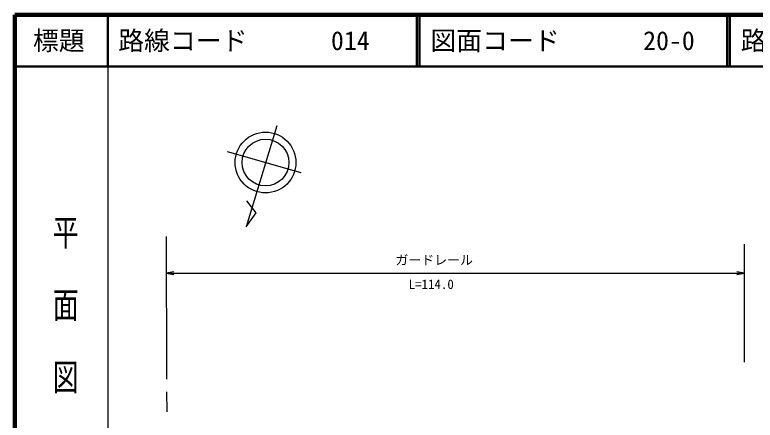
# Model space of a CAD drawing. Units: millimetres, scale not verified. Extents: x 40000 to 680000, y 20000 to 380000.
# Drawn here: x 40000 to 183186, y 301576 to 380000 of the extents above; entities that cross this region are included whole.
import ezdxf
from ezdxf.enums import TextEntityAlignment as Align

# ---------------------------------------------------------------- set-up
doc = ezdxf.new("R2010")
doc.units = ezdxf.units.MM
doc.header["$LTSCALE"] = 1000
for name, color, linetype, lineweight in [('M-BMK-SRVR', 3, 'Continuous', 25), ('M-STR-STR3', 7, 'Continuous', 25), ('M-TTL', 2, 'Continuous', 140), ('M-TTL-BAND', 7, 'Continuous', 25), ('M-TTL-LINE', 7, 'Continuous', 50)]:
    doc.layers.add(name, color=color, linetype=linetype, lineweight=lineweight)
doc.layers.add('M-TTL-TXT', color=7, linetype='Continuous')
doc.styles.add('@ＭＳ ゴシック', font='')
doc.styles.add('ＭＳ ゴシック', font='')
doc.styles.get('@ＭＳ ゴシック').set_extended_font_data('@MS Gothic')
doc.styles.get('ＭＳ ゴシック').set_extended_font_data('MS Gothic')

# ---------------------------------------------------------------- blocks, each defined once
blk = doc.blocks.new('open_arrow')
at = {"color": 0, "linetype": 'Continuous', "lineweight": -2}
blk.add_lwpolyline([(7.5, 1.25), (0, 0), (7.5, -1.25)], dxfattribs=at)

msp = doc.modelspace()

# ---------------------------------------------------------------- linework, layer by layer
at = {"layer": 'M-BMK-SRVR'}
for p, q in [((90654, 358513), (84757, 338981)), ((95382, 349423), (81102, 353476)), ((86672, 341659), (84901, 344031)), ((84757, 338981), (86672, 341659)), ((69281, 337100), (69358, 309525)), ((69365, 307054), (69376, 303166))]:
    msp.add_line(p, q, dxfattribs=at)
for radius in [5885, 4520]:
    msp.add_circle((88486, 351422), radius, dxfattribs=at)
at = {"layer": 'M-STR-STR3'}
for p, q in [((181090, 312826), (181090, 335658)), ((69300, 330033), (181100, 330033))]:
    msp.add_line(p, q, dxfattribs=at)
at = {"layer": 'M-TTL'}
for p, q in [((40000, 380000), (40000, 20000)), ((680000, 380000), (40000, 380000))]:
    msp.add_line(p, q, dxfattribs=at)
at = {"layer": 'M-TTL-BAND'}
msp.add_line((58000, 370000), (58000, 20000), dxfattribs=at)
at = {"layer": 'M-TTL-LINE'}
for p, q in [((58000, 380000), (58000, 370000)), ((117750, 380000), (117750, 370000)), ((118250, 380000), (118250, 370000)), ((177750, 380000), (177750, 370000)), ((178250, 380000), (178250, 370000)), ((40000, 370000), (680000, 370000))]:
    msp.add_line(p, q, dxfattribs=at)

# ---------------------------------------------------------------- block references
at = {"layer": 'M-STR-STR3', "xscale": 193, "yscale": 193}
msp.add_blockref('open_arrow', (69300, 330033), dxfattribs=at)
at = {"layer": 'M-STR-STR3', "xscale": 193, "yscale": 193, "rotation": 180}
msp.add_blockref('open_arrow', (181100, 330033), dxfattribs=at)

# ---------------------------------------------------------------- texts
at = {"layer": 'M-STR-STR3', "style": 'ＭＳ ゴシック'}
for s, p in [('ガードレール', (113614, 331097)), ('L=114.0', (116173, 326408))]:
    msp.add_text(s, height=1833, dxfattribs=at).set_placement(p, align=Align.BOTTOM_LEFT)
at = {"layer": 'M-TTL-BAND', "style": '@ＭＳ ゴシック', "width": 1.4}
msp.add_text('平  面  図', height=3666, rotation=270, dxfattribs=at).set_placement((49777, 306475), align=Align.MIDDLE_RIGHT)
at = {"layer": 'M-TTL-TXT', "style": 'ＭＳ ゴシック'}
msp.add_text('標題', height=3666, dxfattribs=at).set_placement((48500, 375000), align=Align.MIDDLE_CENTER)
for s, p in [('路線コード', (60000, 375000)), ('014', (101142, 375000)), ('図面コード', (120380, 375000)), ('20-0', (161521, 375000)), ('路 線 名', (180380, 375000))]:
    msp.add_text(s, height=3666, dxfattribs=at).set_placement(p, align=Align.MIDDLE_LEFT)

doc.saveas('drawing.dxf')
